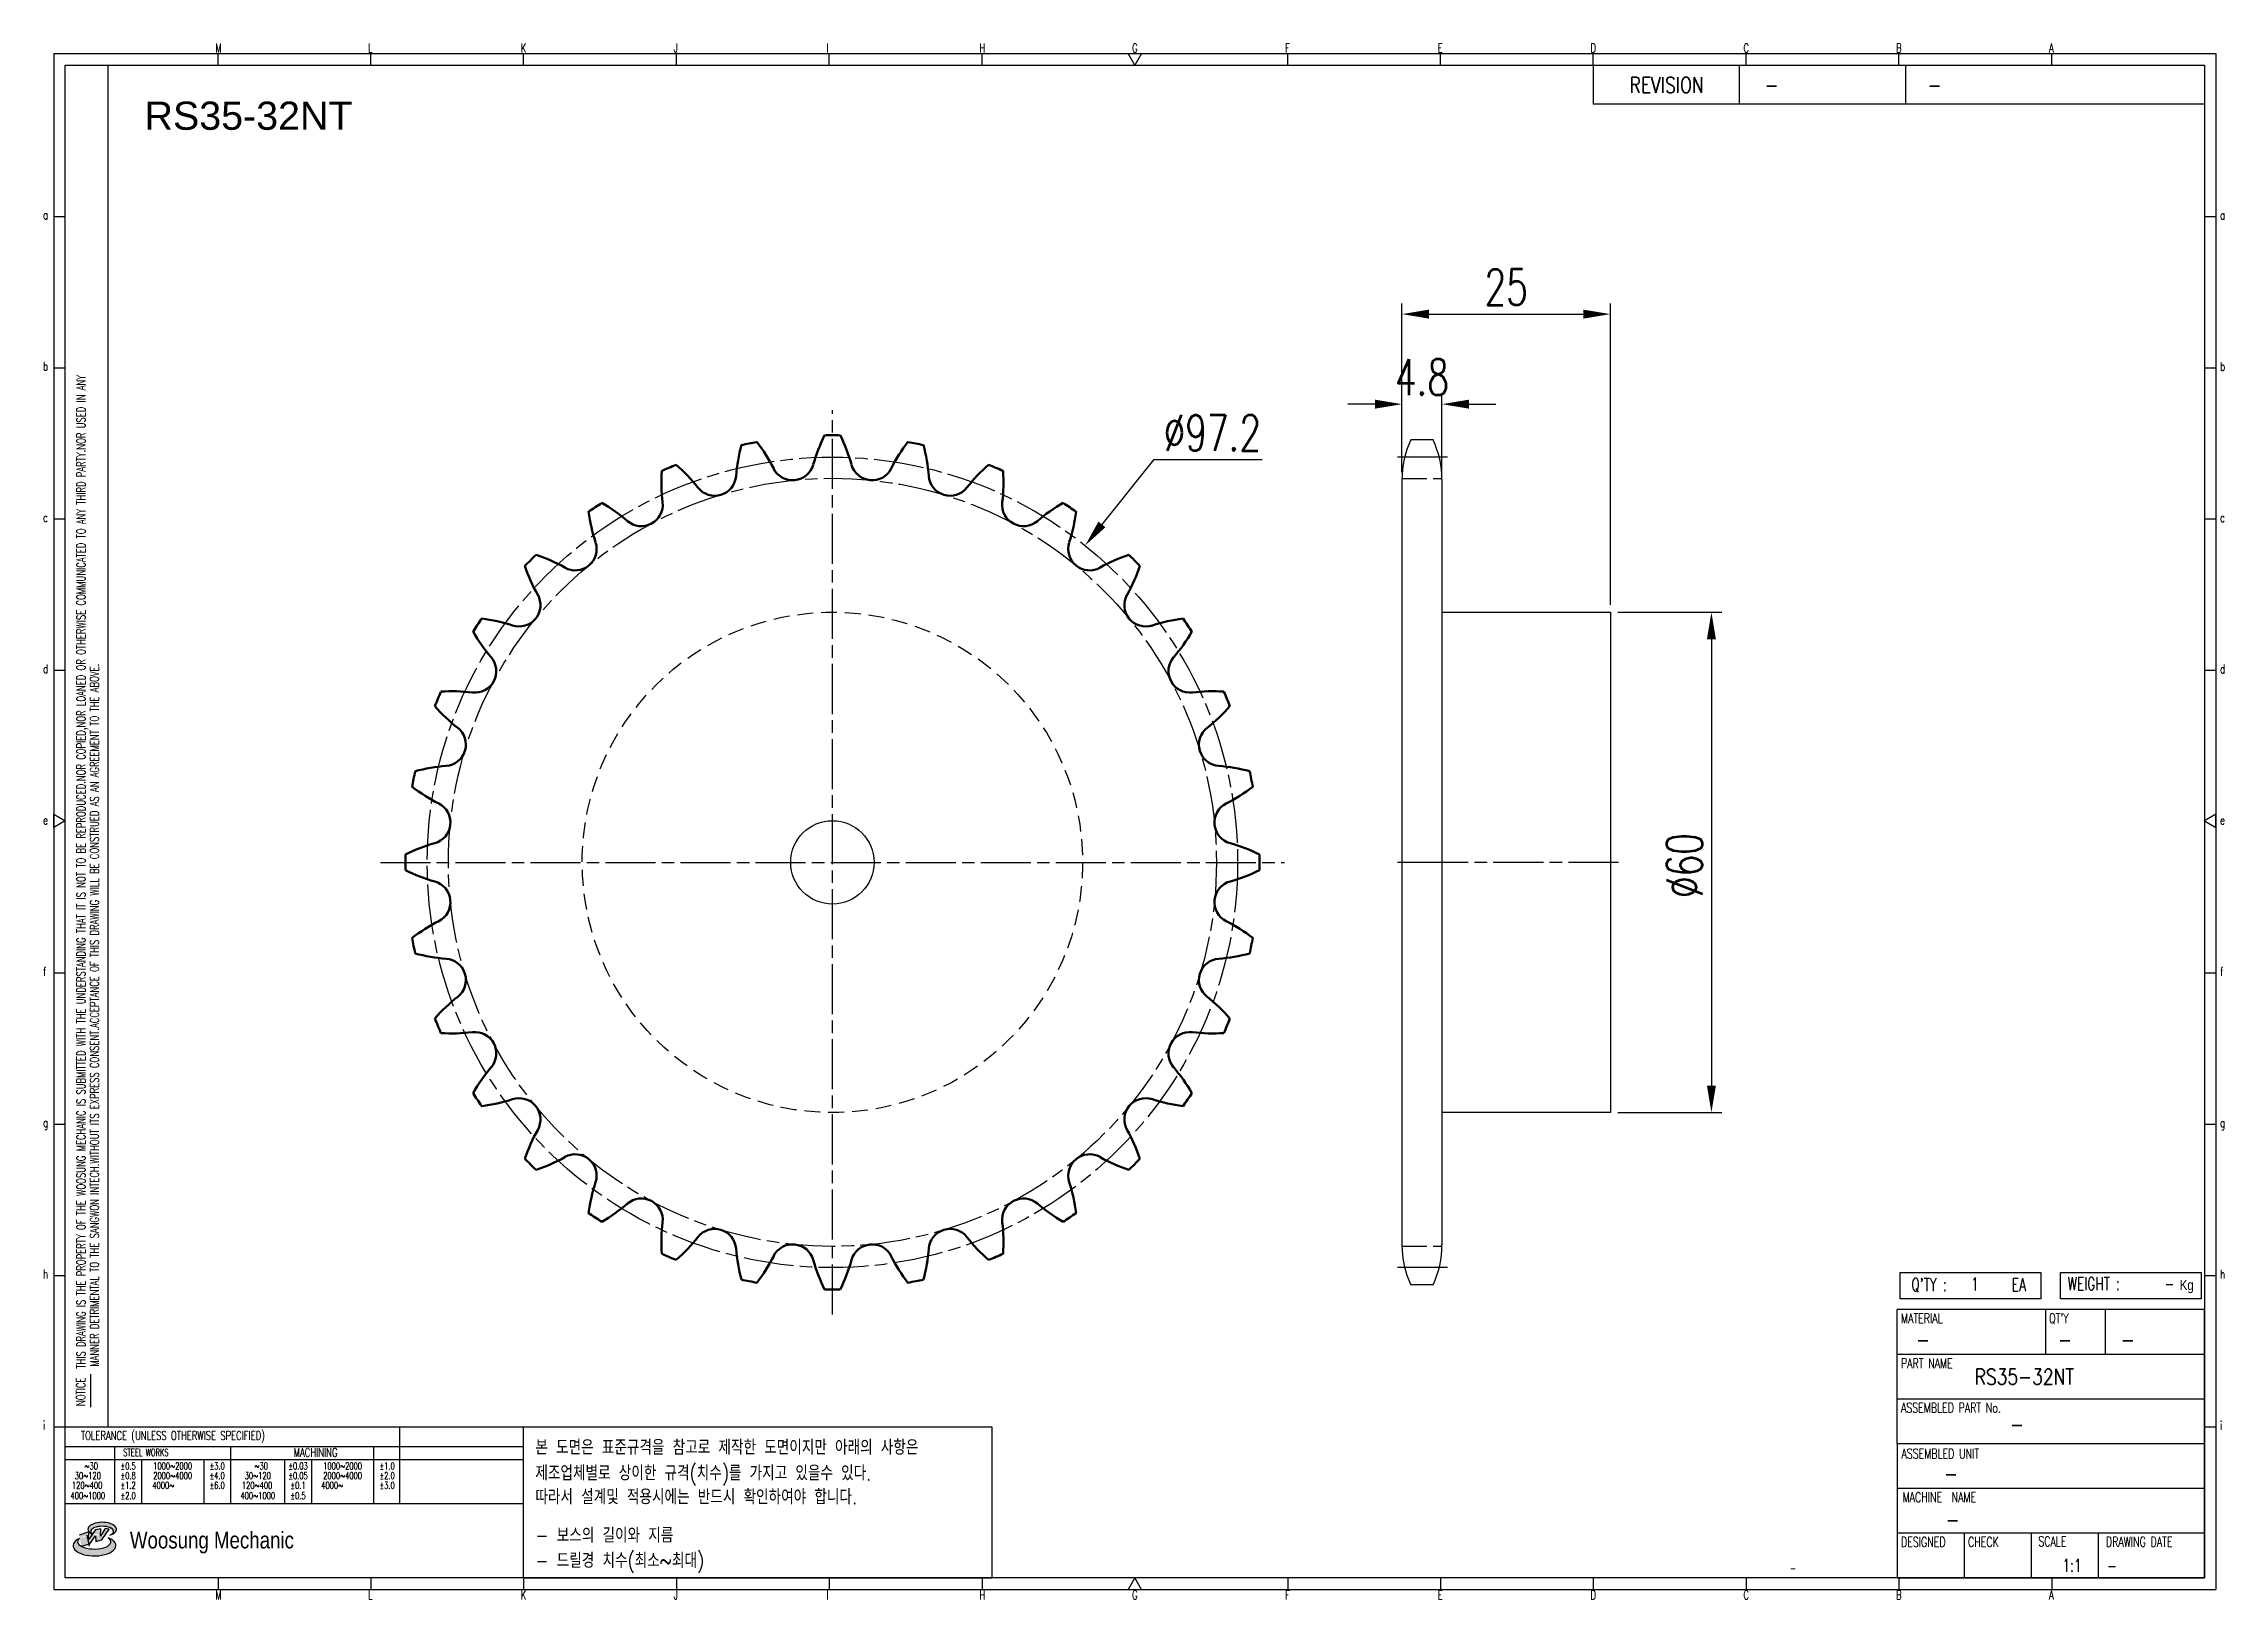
# Model space of a CAD drawing. Header units: millimetres. Extents: x -44811 to -44550, y 1096 to 1283.
import ezdxf
from ezdxf.enums import TextEntityAlignment as Align

# ---------------------------------------------------------------- set-up
doc = ezdxf.new("R2010")
doc.units = ezdxf.units.MM
for name, pattern in [('AM_ISO02W050', [7.5, 6, -1.5]), ('AM_ISO02W050x2', [3.75, 3, -0.75]), ('AM_ISO08W050', [18, 12, -1.5, 3, -1.5]), ('AM_ISO08W050x2', [9, 6, -0.75, 1.5, -0.75]), ('HIDDEN', [9.525, 6.35, -3.175])]:
    doc.linetypes.add(name, pattern=pattern)
for name, color, linetype, lineweight in [('AM_0N', 7, 'Continuous', 50), ('AM_3N', 6, 'AM_ISO02W050', 25), ('AM_7', 4, 'AM_ISO08W050', 25), ('AM_7N', 4, 'AM_ISO08W050', 25)]:
    doc.layers.add(name, color=color, linetype=linetype, lineweight=lineweight)
for name, color, linetype in [('HL', 2, 'HIDDEN'), ('S-DIM', 7, 'Continuous'), ('TITLE', 7, 'Continuous'), ('도면레이아웃', 7, 'Continuous')]:
    doc.layers.add(name, color=color, linetype=linetype)
doc.styles.add('HAN', font='ROMANS.shx', dxfattribs={"width": 0.7, "bigfont": 'whgtxt.shx'})
doc.styles.add('HKD_ST2', font='romans.shx', dxfattribs={"width": 0.7, "height": 4, "bigfont": '@extfont2.shx'})
doc.styles.add('HSG', font='SIMPLEX.shx', dxfattribs={"width": 0.7, "bigfont": 'HSG.shx'})
doc.styles.add('ROMANS', font='romans.shx', dxfattribs={"width": 0.7, "bigfont": 'whgtxt.shx'})
doc.styles.add('SLDTEXTSTYLE4', font='arial.ttf', dxfattribs={"width": 0.8})
doc.styles.get("Standard").update_dxf_attribs({"font": 'arial.ttf'})
doc.dimstyles.new('APP8', dxfattribs={"dimscale": 1.8, "dimtxt": 2.4, "dimasz": 1.8, "dimexe": 0.7, "dimexo": 0.5, "dimgap": 0.6, "dimtad": 1, "dimtoh": 1, "dimdec": 1, "dimrnd": 0.01, "dimzin": 9, "dimdsep": 46, "dimtxsty": 'HSG', "dimcen": 0, "dimclrd": 1, "dimclre": 1, "dimclrt": 256, "dimazin": 2, "dimtp": 1, "dimtm": 1, "dimtfac": 0.5, "dimtdec": 1, "dimtofl": 0, "dimtmove": 0, "dimatfit": 3, "dimfxl": 0, "dimtvp": 1, "dimtolj": 2, "dimlwd": -1, "dimlwe": -1, "dimarcsym": 0})

# ---------------------------------------------------------------- blocks, each defined once
blk = doc.blocks.new('SUYWSHJH')
at = {"layer": '도면레이아웃'}
h = blk.add_hatch(color=10, dxfattribs=at)
h.paths.add_polyline_path([(1.544, 35.177), (1.554, 34.966), (1.779, 35.034), (2.054, 35.422), (1.908, 35.446), (1.728, 35.167), (1.741, 35.439), (1.547, 35.405), (1.292, 35.041), (1.295, 35.33), (0.943, 35.208), (1.03, 34.8), (1.336, 34.885)])
edge = h.paths.add_edge_path()
edge.add_ellipse((1.795, 35.421), major_axis=(-0.53, 0), ratio=0.487785, start_angle=122.36065, end_angle=403.39574)
edge.add_line((1.411, 35.244), (1.419, 35.261))
edge.add_ellipse((1.798, 35.344), major_axis=(-0.423, 0), ratio=0.444396, start_angle=131.58977, end_angle=386.19408, ccw=False)
edge = h.paths.add_edge_path()
edge.add_ellipse((1.512, 34.815), major_axis=(-0.793, 0), ratio=0.480113, start_angle=314.67633, end_angle=590.85213)
edge.add_ellipse((1.501, 34.958), major_axis=(-0.62, 0), ratio=0.43311, start_angle=331.7024, end_angle=574.42495, ccw=False)
for p, q in [((0, 90.118), (80.15, 90.118)), ((0, 90.118), (0, 33.191)), ((6.089, 89.693), (6.089, 90.118)), ((11.753, 89.693), (11.753, 90.118)), ((17.418, 89.693), (17.418, 90.118)), ((23.082, 89.693), (23.082, 90.118)), ((28.746, 89.693), (28.746, 90.118)), ((34.411, 89.693), (34.411, 90.118)), ((45.739, 89.693), (45.739, 90.118)), ((51.404, 89.693), (51.404, 90.118)), ((57.068, 89.693), (57.068, 90.118)), ((62.732, 89.693), (62.732, 90.118)), ((68.397, 89.693), (68.397, 90.118)), ((74.061, 89.693), (74.061, 90.118)), ((80.15, 90.118), (80.15, 33.191)), ((0, 84.085), (0.425, 84.085)), ((79.725, 84.085), (80.15, 84.085)), ((0, 78.478), (0.425, 78.478)), ((79.725, 78.478), (80.15, 78.478)), ((0, 72.87), (0.425, 72.87)), ((79.725, 72.87), (80.15, 72.87)), ((0, 67.262), (0.425, 67.262)), ((79.725, 67.262), (80.15, 67.262)), ((0, 56.047), (0.425, 56.047)), ((79.725, 56.047), (80.15, 56.047)), ((0, 50.439), (0.425, 50.439)), ((79.725, 50.439), (80.15, 50.439)), ((0, 44.832), (0.425, 44.832)), ((79.725, 44.832), (80.15, 44.832)), ((1.377, 39.947), (1.377, 41.174)), ((0, 39.224), (0.425, 39.224)), ((79.725, 39.224), (80.15, 39.224)), ((0, 33.191), (80.15, 33.191)), ((6.089, 33.616), (6.089, 33.191)), ((11.753, 33.616), (11.753, 33.191)), ((17.418, 33.616), (17.418, 33.191)), ((23.082, 33.616), (23.082, 33.191)), ((28.746, 33.616), (28.746, 33.191)), ((34.411, 33.616), (34.411, 33.191)), ((45.739, 33.616), (45.739, 33.191)), ((51.404, 33.616), (51.404, 33.191)), ((57.068, 33.616), (57.068, 33.191)), ((62.732, 33.616), (62.732, 33.191)), ((68.397, 33.616), (68.397, 33.191)), ((74.061, 33.616), (74.061, 33.191))]:
    blk.add_line(p, q)
at = {"color": 2}
for p, q in [((2.017, 39.224), (2.017, 89.693)), ((0.425, 39.224), (17.418, 39.224)), ((12.816, 39.224), (12.816, 36.382)), ((17.418, 33.616), (17.418, 39.224)), ((0.425, 38.487), (17.418, 38.487)), ((0.425, 38.012), (17.418, 38.012)), ((2.257, 38.487), (2.257, 36.382)), ((3.257, 38.012), (3.257, 36.382)), ((5.557, 38.012), (5.557, 36.382)), ((6.557, 38.5), (6.557, 36.382)), ((8.557, 38.012), (8.557, 36.382)), ((9.557, 38.026), (9.557, 36.382)), ((11.857, 38.487), (11.857, 36.382)), ((0.425, 36.382), (17.418, 36.382))]:
    blk.add_line(p, q, dxfattribs=at)
at = {"color": 6, "ltscale": 0.5}
for p, q in [((57.068, 89.693), (57.068, 88.246)), ((62.47, 89.693), (62.47, 88.246)), ((68.635, 89.693), (68.635, 88.246)), ((79.725, 88.246), (57.068, 88.246)), ((68.336, 38.59), (68.336, 43.563)), ((79.725, 43.563), (68.336, 43.563)), ((73.827, 43.563), (73.827, 41.905)), ((76.037, 43.563), (76.037, 41.905)), ((79.725, 38.59), (79.725, 43.563)), ((79.725, 41.905), (68.336, 41.905)), ((79.725, 40.248), (68.336, 40.248)), ((68.336, 38.59), (68.336, 33.616)), ((79.725, 38.59), (68.336, 38.59)), ((79.725, 33.616), (79.725, 38.59)), ((79.725, 36.932), (68.336, 36.932)), ((79.725, 35.274), (68.336, 35.274)), ((70.822, 33.616), (70.822, 35.274)), ((73.309, 33.616), (73.309, 35.274)), ((75.796, 33.616), (75.796, 35.274)), ((68.336, 33.616), (79.725, 33.616))]:
    blk.add_line(p, q, dxfattribs=at)
for points in [[(40.075, 89.693), (39.83, 90.118), (40.32, 90.118)], [(0.425, 89.693), (79.725, 89.693), (79.725, 33.616), (0.425, 33.616)], [(0.425, 61.679), (0, 61.433), (0, 61.924)], [(79.725, 61.679), (80.15, 61.433), (80.15, 61.924)], [(40.075, 33.616), (39.83, 33.191), (40.32, 33.191)]]:
    blk.add_lwpolyline(points, close=True)
at = {"layer": 'TITLE', "color": 20}
for p, q in [((68.449, 43.961), (68.449, 44.936)), ((68.449, 44.936), (73.654, 44.936)), ((73.654, 44.936), (73.654, 43.961)), ((74.39, 43.961), (74.39, 44.936)), ((74.39, 44.936), (79.595, 44.936)), ((79.595, 44.936), (79.595, 43.961)), ((73.654, 43.961), (68.449, 43.961)), ((79.595, 43.961), (74.39, 43.961))]:
    blk.add_line(p, q, dxfattribs=at)
at = {"layer": '도면레이아웃'}
for p, q in [((1.295, 35.33), (0.943, 35.208)), ((1.03, 34.8), (1.336, 34.885)), ((1.224, 35.208), (1.311, 34.8)), ((1.224, 35.208), (1.224, 35.208)), ((1.547, 35.405), (1.292, 35.041)), ((1.292, 35.041), (1.295, 35.33)), ((1.336, 34.885), (1.544, 35.177)), ((1.419, 35.261), (1.411, 35.244)), ((1.544, 35.177), (1.554, 34.966)), ((1.741, 35.439), (1.547, 35.405)), ((1.554, 34.966), (1.779, 35.034)), ((1.908, 35.446), (1.728, 35.167)), ((1.728, 35.167), (1.741, 35.439)), ((1.779, 35.034), (2.054, 35.422)), ((2.054, 35.422), (1.908, 35.446))]:
    blk.add_line(p, q, dxfattribs=at)
for centre, major_axis, ratio, start_param, end_param in [((1.795, 35.421), (-0.53, 0), 0.487785, 2.135596, 7.040584), ((1.512, 34.815), (-0.793, 0), 0.480113, 5.492138, 10.312315), ((1.501, 34.958), (-0.62, 0), 0.43311, 5.789299, 10.025607), ((1.798, 35.344), (-0.423, 0), 0.444396, 2.296675, 6.740358)]:
    blk.add_ellipse(centre, major_axis=major_axis, ratio=ratio, start_param=start_param, end_param=end_param, dxfattribs=at)
at = {"color": 4, "style": 'HKD_ST2', "width": 0.7}
for s, p in [('M', (5.988, 90.164)), ('L', (11.652, 90.164)), ('K', (17.316, 90.164)), ('J', (22.981, 90.164)), ('I', (28.645, 90.164)), ('H', (34.309, 90.164)), ('G', (39.974, 90.164)), ('F', (45.638, 90.164)), ('E', (51.302, 90.164)), ('D', (56.967, 90.164)), ('C', (62.631, 90.164)), ('B', (68.295, 90.164)), ('A', (73.96, 90.164)), ('a', (-0.395, 83.976)), ('a', (80.305, 83.97)), ('b', (-0.395, 78.368)), ('b', (80.305, 78.362)), ('c', (-0.395, 72.76)), ('c', (80.305, 72.754)), ('d', (-0.395, 67.153)), ('d', (80.305, 67.147)), ('e', (-0.395, 61.545)), ('e', (80.305, 61.539)), ('f', (-0.395, 55.937)), ('f', (80.305, 55.931)), ('g', (-0.395, 50.33)), ('g', (80.305, 50.324)), ('h', (-0.395, 44.722)), ('h', (80.305, 44.716)), ('i', (-0.395, 39.114)), ('i', (80.305, 39.108)), ('M', (5.988, 32.824)), ('L', (11.652, 32.824)), ('K', (17.316, 32.824)), ('J', (22.981, 32.824)), ('I', (28.645, 32.824)), ('H', (34.309, 32.824)), ('G', (39.974, 32.824)), ('F', (45.638, 32.824)), ('E', (51.302, 32.824)), ('D', (56.967, 32.824)), ('C', (62.631, 32.824)), ('B', (68.295, 32.824)), ('A', (73.96, 32.824))]:
    blk.add_text(s, height=0.326, dxfattribs=at).set_placement(p)
for s, height, style, width, p in [('REVISION', 0.5806, 'HAN', 0.8, (58.415, 88.664)), ('-', 0.581, 'HAN', 0.8, (63.426, 88.664)), ('-', 0.581, 'HAN', 0.8, (69.468, 88.664)), ("Q'TY : ", 0.4746, 'HKD_ST2', 0.7, (68.857, 44.253)), ('1', 0.475, 'HKD_ST2', 0.7, (71.071, 44.275)), ('EA', 0.4746, 'HKD_ST2', 0.7, (72.578, 44.253)), ('WEIGHT : ', 0.4746, 'HKD_ST2', 0.7, (74.65, 44.286)), ('-', 0.581, 'HAN', 0.8, (69.029, 42.157)), ('-', 0.581, 'HAN', 0.8, (74.289, 42.157)), ('-', 0.581, 'HAN', 0.8, (76.623, 42.157)), ('-', 0.581, 'HAN', 0.8, (72.515, 39.013)), ('-', 0.581, 'HAN', 0.8, (70.067, 37.189)), ('-', 0.581, 'HAN', 0.8, (70.126, 35.48)), ('1:1', 0.4746, 'HKD_ST2', 0.7, (74.458, 33.848)), ('-', 0.475, 'HKD_ST2', 0.7, (76.112, 33.837))]:
    blk.add_text(s, height=height, dxfattribs=dict(style=style, width=width)).set_placement(p)
at = {"color": 1, "style": 'HKD_ST2', "width": 0.7}
for s, p in [(' THIS DRAWING IS THE PROPERTY OF THE WOOSUNG MECHANIC IS SUBMITTED WITH THE UNDERSTANDING THAT IT IS NOT TO BE REPRODUCED.NOR COPIED,NOR LOANED OR OTHERWISE COMMUNICATED TO ANY THIRD PARTY.NOR USED IN ANY', (1.173, 41.217)), ('MANNER DETRIMENTAL TO THE SANGWON INTECH.WITHOUT ITS EXPRESS CONSENT.ACCEPTANCE OF THIS DRAWING WILL BE CONSTRUED AS AN AGREEMENT TO THE ABOVE.', (1.672, 41.447))]:
    blk.add_text(s, height=0.326266, rotation=90, dxfattribs=at).set_placement(p)
at = {"style": 'HKD_ST2', "width": 0.7}
blk.add_text('-', height=0.475, dxfattribs=at).set_placement((78.613, 44.286), align=Align.RIGHT)
at = {"color": 4, "style": 'HKD_ST2', "width": 0.7}
for s, height, p in [('MATERIAL', 0.3651, (68.474, 43.425)), ("QT'Y", 0.3651, (73.965, 43.425)), ('PART NAME', 0.3651, (68.474, 41.756)), ('ASSEMBLED PART No.', 0.36511, (68.474, 40.109)), ('ASSEMBLED UNIT', 0.36511, (68.49, 38.408)), ('MACHINE  NAME', 0.36511, (68.532, 36.794)), ('DESIGNED', 0.3651, (68.474, 35.136)), ('CHECK', 0.3651, (70.961, 35.136)), ('SCALE', 0.3651, (73.566, 35.153)), ('DRAWING DATE', 0.36511, (76.071, 35.141))]:
    blk.add_text(s, height=height, dxfattribs=at).set_placement(p, align=Align.TOP_LEFT)
at = {"style": 'HKD_ST2', "width": 0.7}
blk.add_text('NOTICE', height=0.3263, rotation=90, dxfattribs=at).set_placement((1.163, 39.988))
for s, height, style, width, p in [('TOLERANCE (UNLESS OTHERWISE SPECIFIED)', 0.32627, 'HKD_ST2', 0.7, (4.417, 38.896)), ('-', 0.326, 'ROMANS', 0.65, (64.469, 33.975))]:
    blk.add_text(s, height=height, dxfattribs=dict(style=style, width=width)).set_placement(p, align=Align.MIDDLE_CENTER)
at = {"color": 4, "style": 'HKD_ST2', "width": 0.7}
for s, height, p in [('STEEL WORKS', 0.26101, (3.416, 38.268)), ('MACHINING', 0.3263, (9.707, 38.27)), ('%%P0.5', 0.261, (2.757, 37.762)), ('%%P0.8', 0.261, (2.757, 37.411)), ('%%P3.0', 0.261, (6.057, 37.762)), ('%%P4.0', 0.261, (6.057, 37.411)), ('%%P0.03', 0.261, (9.057, 37.762)), ('%%P0.05', 0.261, (9.057, 37.411)), ('%%P1.0', 0.261, (12.357, 37.762)), ('%%P2.0', 0.261, (12.357, 37.411)), ('%%P1.2', 0.261, (2.757, 37.045)), ('%%P2.0', 0.261, (2.757, 36.67)), ('%%P6.0', 0.261, (6.057, 37.045)), ('%%P0.1', 0.261, (9.057, 37.045)), ('%%P0.5', 0.261, (9.057, 36.67)), ('%%P3.0', 0.261, (12.357, 37.045))]:
    blk.add_text(s, height=height, dxfattribs=at).set_placement(p, align=Align.MIDDLE)
for s, height, p in [('30%%126120', 0.261, (1.263, 37.411)), ('%%12630', 0.261, (1.389, 37.762)), ('2000%%1264000', 0.26101, (4.407, 37.411)), ('1000%%1262000', 0.26101, (4.407, 37.762)), ('30%%126120', 0.261, (7.563, 37.411)), ('%%12630', 0.261, (7.689, 37.762)), ('2000%%1264000', 0.26101, (10.707, 37.411)), ('1000%%1262000', 0.26101, (10.707, 37.762)), ('400%%1261000', 0.26101, (1.263, 36.67)), ('120%%126400', 0.26101, (1.237, 37.045)), ('4000%%126', 0.261, (4.061, 37.045)), ('400%%1261000', 0.26101, (7.563, 36.67)), ('120%%126400', 0.26101, (7.537, 37.045)), ('4000%%126', 0.261, (10.321, 37.045))]:
    blk.add_text(s, height=height, dxfattribs=at).set_placement(p, align=Align.MIDDLE_CENTER)
at = {"color": 1, "style": 'SLDTEXTSTYLE4', "width": 0.8}
blk.add_text('Woosung Mechanic', height=0.61957, dxfattribs=at).set_placement((2.822, 34.711))
at = {"layer": 'TITLE', "width": 0.8}
blk.add_text('Kg', height=0.3789, dxfattribs=at).set_placement((78.807, 44.286))
blk = doc.blocks.new('*D344')
at = {"layer": 'Defpoints', "color": 0, "transparency": 16777216}
for p in [(-44623.36, 1214.74), (-44623.36, 1154.74), (-44611.25, 1154.74)]:
    blk.add_point(p, dxfattribs=at)
at = {"layer": 'S-DIM', "color": 1, "transparency": 16777216}
for p, q in [((-44622.46, 1214.74), (-44609.99, 1214.74)), ((-44611.25, 1211.5), (-44611.25, 1157.98)), ((-44622.46, 1154.74), (-44609.99, 1154.74))]:
    blk.add_line(p, q, dxfattribs=at)
for points in [[(-44611.79, 1211.5), (-44610.71, 1211.5), (-44611.25, 1214.74)], [(-44611.79, 1157.98), (-44610.71, 1157.98), (-44611.25, 1154.74)]]:
    blk.add_solid(points, dxfattribs=at)
at = {"layer": 'S-DIM', "transparency": 16777216, "insert": (-44614.49, 1184.36), "char_height": 4.32, "attachment_point": 5, "rotation": 90, "style": 'HSG'}
blk.add_mtext('\\A2;%%c60', dxfattribs=at)
blk = doc.blocks.new('*D345')
at = {"layer": 'Defpoints', "color": 0, "transparency": 16777216}
for p in [(-44643.56, 1239.68), (-44648.36, 1230.61), (-44643.56, 1230.61)]:
    blk.add_point(p, dxfattribs=at)
at = {"layer": 'S-DIM', "color": 1, "transparency": 16777216}
for p, q in [((-44651.6, 1239.68), (-44654.84, 1239.68)), ((-44648.36, 1231.51), (-44648.36, 1240.94)), ((-44643.56, 1231.51), (-44643.56, 1240.94)), ((-44640.32, 1239.68), (-44637.08, 1239.68))]:
    blk.add_line(p, q, dxfattribs=at)
for points in [[(-44651.6, 1240.22), (-44651.6, 1239.14), (-44648.36, 1239.68)], [(-44640.32, 1240.22), (-44640.32, 1239.14), (-44643.56, 1239.68)]]:
    blk.add_solid(points, dxfattribs=at)
at = {"layer": 'S-DIM', "transparency": 16777216, "insert": (-44645.96, 1242.92), "char_height": 4.32, "attachment_point": 5, "style": 'HSG'}
blk.add_mtext('\\A2;4.8', dxfattribs=at)
blk = doc.blocks.new('*D346')
at = {"layer": 'Defpoints', "color": 0, "transparency": 16777216}
for p in [(-44623.36, 1250.48), (-44648.36, 1230.61), (-44623.36, 1214.74)]:
    blk.add_point(p, dxfattribs=at)
at = {"layer": 'S-DIM', "color": 1, "transparency": 16777216}
for p, q in [((-44648.36, 1231.51), (-44648.36, 1251.74)), ((-44645.12, 1250.48), (-44626.6, 1250.48)), ((-44623.36, 1215.64), (-44623.36, 1251.74))]:
    blk.add_line(p, q, dxfattribs=at)
for points in [[(-44645.12, 1251.02), (-44645.12, 1249.94), (-44648.36, 1250.48)], [(-44626.6, 1251.02), (-44626.6, 1249.94), (-44623.36, 1250.48)]]:
    blk.add_solid(points, dxfattribs=at)
at = {"layer": 'S-DIM', "transparency": 16777216, "insert": (-44635.86, 1253.72), "char_height": 4.32, "attachment_point": 5, "style": 'HSG'}
blk.add_mtext('\\A2;25', dxfattribs=at)
blk = doc.blocks.new('*D347')
at = {"layer": 'Defpoints', "color": 0, "transparency": 16777216}
for p in [(-44686.35, 1222.73), (-44746.95, 1146.76)]:
    blk.add_point(p, dxfattribs=at)
at = {"layer": 'S-DIM', "color": 1, "transparency": 16777216}
for p, q in [((-44678.15, 1233.01), (-44684.33, 1225.26)), ((-44665.12, 1233.01), (-44678.15, 1233.01))]:
    blk.add_line(p, q, dxfattribs=at)
blk.add_solid([(-44684.75, 1225.6), (-44683.91, 1224.92), (-44686.35, 1222.73)], dxfattribs=at)
at = {"layer": 'S-DIM', "transparency": 16777216, "insert": (-44671.09, 1236.25), "char_height": 4.32, "attachment_point": 5, "style": 'HSG'}
blk.add_mtext('\\A2;∅97.2', dxfattribs=at)

msp = doc.modelspace()

# ---------------------------------------------------------------- linework, layer by layer
for p, q in [((-44644.63, 1235.41), (-44647.29, 1235.41)), ((-44648.36, 1230.61), (-44648.36, 1138.88)), ((-44643.56, 1230.61), (-44643.56, 1138.88)), ((-44644.63, 1134.08), (-44647.29, 1134.08))]:
    msp.add_line(p, q)
msp.add_lwpolyline([(-44643.56, 1214.74), (-44623.36, 1214.74), (-44623.36, 1154.74), (-44643.56, 1154.74)])
at = {"color": 4}
msp.add_lwpolyline([(-44753.68, 1117.07), (-44697.52, 1117.07), (-44697.52, 1098.93), (-44753.68, 1098.93)], close=True, dxfattribs=at)
msp.add_circle((-44716.65, 1184.74), 5)
for centre, start, end in [((-44637.06, 1230.61), 154.8633, 180), ((-44654.86, 1230.61), 0, 25.1367), ((-44637.06, 1138.88), 180, 205.1367), ((-44654.86, 1138.88), 334.8633, 0)]:
    msp.add_arc(centre, 11.3, start, end)
at = {"layer": 'AM_0N'}
for centre, radius, start, end in [((-44707.54, 1229.43), 20.73, 165.0277, 175.4688), ((-44716.65, 1184.74), 51.21, 100.1932, 102.3068), ((-44742.16, 1222.54), 20.73, 27.0313, 37.4723), ((-44699, 1226.79), 20.73, 153.7777, 164.2187), ((-44716.65, 1184.74), 51.21, 88.9432, 91.0568), ((-44734.3, 1226.79), 20.73, 15.7813, 26.2223), ((-44691.14, 1222.54), 20.73, 142.5277, 152.9687), ((-44716.65, 1184.74), 51.21, 77.6932, 79.8068), ((-44725.76, 1229.43), 20.73, 4.5312, 14.9723), ((-44716.43, 1230.34), 20.73, 176.2777, 186.7188), ((-44716.65, 1184.74), 51.21, 111.4432, 113.5568), ((-44749.05, 1216.84), 20.73, 38.2812, 48.7223), ((-44721.42, 1233.12), 2.57, 207.0313, 344.2187), ((-44711.89, 1233.12), 2.57, 195.7813, 332.9687), ((-44684.25, 1216.84), 20.73, 131.2777, 141.7188), ((-44716.65, 1184.74), 51.21, 66.4432, 68.5568), ((-44716.87, 1230.34), 20.73, 353.2812, 3.7223), ((-44730.76, 1231.27), 2.57, 218.2812, 355.4688), ((-44702.54, 1231.27), 2.57, 184.5312, 321.7188), ((-44716.65, 1184.74), 51.21, 122.6932, 124.8068), ((-44725.33, 1229.51), 20.73, 187.5277, 197.9688), ((-44754.68, 1209.9), 20.73, 49.5313, 59.9723), ((-44739.57, 1227.62), 2.57, 229.5313, 6.7188), ((-44693.73, 1227.62), 2.57, 173.2812, 310.4687), ((-44678.62, 1209.9), 20.73, 120.0277, 130.4687), ((-44716.65, 1184.74), 51.21, 55.1932, 57.3068), ((-44707.97, 1229.51), 20.73, 342.0312, 352.4723), ((-44716.65, 1184.74), 51.21, 133.9432, 136.0568), ((-44758.86, 1202), 20.73, 60.7813, 71.2223), ((-44747.49, 1222.32), 2.57, 240.7813, 17.9688), ((-44685.81, 1222.32), 2.57, 162.0312, 299.2187), ((-44674.44, 1202), 20.73, 108.7777, 119.2187), ((-44716.65, 1184.74), 51.21, 43.9432, 46.0568), ((-44733.9, 1226.95), 20.73, 198.7777, 209.2188), ((-44699.4, 1226.95), 20.73, 330.7812, 341.2223), ((-44754.23, 1215.59), 2.57, 252.0312, 29.2188), ((-44679.07, 1215.59), 2.57, 150.7812, 287.9688), ((-44716.65, 1184.74), 51.21, 145.1932, 147.3068), ((-44761.41, 1193.43), 20.73, 72.0312, 82.4723), ((-44671.89, 1193.43), 20.73, 97.5277, 107.9688), ((-44716.65, 1184.74), 51.21, 32.6932, 34.8068), ((-44741.8, 1222.78), 20.73, 210.0277, 220.4688), ((-44691.5, 1222.78), 20.73, 319.5312, 329.9723), ((-44759.52, 1207.66), 2.57, 263.2813, 40.4688), ((-44673.78, 1207.66), 2.57, 139.5312, 276.7187), ((-44716.65, 1184.74), 51.21, 156.4432, 158.5568), ((-44748.74, 1217.14), 20.73, 221.2777, 231.7188), ((-44762.25, 1184.53), 20.73, 83.2813, 93.7223), ((-44671.05, 1184.53), 20.73, 86.2777, 96.7187), ((-44684.56, 1217.14), 20.73, 308.2812, 318.7223), ((-44716.65, 1184.74), 51.21, 21.4432, 23.5568), ((-44763.17, 1198.86), 2.57, 274.5312, 51.7188), ((-44670.13, 1198.86), 2.57, 128.2812, 265.4688), ((-44716.65, 1184.74), 51.21, 167.6932, 169.8068), ((-44761.33, 1175.64), 20.73, 94.5312, 104.9723), ((-44671.97, 1175.64), 20.73, 75.0277, 85.4688), ((-44716.65, 1184.74), 51.21, 10.1932, 12.3068), ((-44754.44, 1210.26), 20.73, 232.5277, 242.9688), ((-44678.86, 1210.26), 20.73, 297.0312, 307.4723), ((-44765.03, 1189.51), 2.57, 285.7812, 62.9688), ((-44668.27, 1189.51), 2.57, 117.0312, 254.2188), ((-44716.65, 1184.74), 51.21, 178.9432, 181.0568), ((-44758.7, 1167.1), 20.73, 105.7812, 116.2223), ((-44674.6, 1167.1), 20.73, 63.7777, 74.2188), ((-44716.65, 1184.74), 51.21, 358.9432, 1.0568), ((-44758.7, 1202.39), 20.73, 243.7777, 254.2188), ((-44765.03, 1179.98), 2.57, 297.0312, 74.2188), ((-44668.27, 1179.98), 2.57, 105.7812, 242.9688), ((-44674.6, 1202.39), 20.73, 285.7812, 296.2223), ((-44754.44, 1159.23), 20.73, 117.0312, 127.4723), ((-44678.86, 1159.23), 20.73, 52.5277, 62.9688), ((-44716.65, 1184.74), 51.21, 190.1932, 192.3068), ((-44716.65, 1184.74), 51.21, 347.6932, 349.8068), ((-44761.33, 1193.85), 20.73, 255.0277, 265.4688), ((-44763.17, 1170.63), 2.57, 308.2812, 85.4688), ((-44670.13, 1170.63), 2.57, 94.5312, 231.7188), ((-44671.97, 1193.85), 20.73, 274.5312, 284.9723), ((-44748.74, 1152.35), 20.73, 128.2812, 138.7223), ((-44684.56, 1152.35), 20.73, 41.2777, 51.7188), ((-44716.65, 1184.74), 51.21, 201.4432, 203.5568), ((-44762.25, 1184.96), 20.73, 266.2777, 276.7187), ((-44759.52, 1161.83), 2.57, 319.5312, 96.7187), ((-44673.78, 1161.83), 2.57, 83.2813, 220.4688), ((-44671.05, 1184.96), 20.73, 263.2813, 273.7223), ((-44716.65, 1184.74), 51.21, 336.4432, 338.5568), ((-44741.8, 1146.71), 20.73, 139.5312, 149.9723), ((-44691.5, 1146.71), 20.73, 30.0277, 40.4688), ((-44716.65, 1184.74), 51.21, 212.6932, 214.8068), ((-44761.41, 1176.06), 20.73, 277.5277, 287.9688), ((-44754.23, 1153.9), 2.57, 330.7812, 107.9688), ((-44679.07, 1153.9), 2.57, 72.0312, 209.2188), ((-44671.89, 1176.06), 20.73, 252.0312, 262.4723), ((-44716.65, 1184.74), 51.21, 325.1932, 327.3068), ((-44733.9, 1142.53), 20.73, 150.7812, 161.2223), ((-44699.4, 1142.53), 20.73, 18.7777, 29.2188), ((-44716.65, 1184.74), 51.21, 223.9432, 226.0568), ((-44758.86, 1167.49), 20.73, 288.7777, 299.2187), ((-44747.49, 1147.17), 2.57, 342.0312, 119.2187), ((-44685.81, 1147.17), 2.57, 60.7813, 197.9688), ((-44674.44, 1167.49), 20.73, 240.7813, 251.2223), ((-44716.65, 1184.74), 51.21, 313.9432, 316.0568), ((-44725.33, 1139.98), 20.73, 162.0312, 172.4723), ((-44707.97, 1139.98), 20.73, 7.5277, 17.9688), ((-44754.68, 1159.59), 20.73, 300.0277, 310.4687), ((-44739.57, 1141.87), 2.57, 353.2812, 130.4687), ((-44693.73, 1141.87), 2.57, 49.5313, 186.7188), ((-44678.62, 1159.59), 20.73, 229.5313, 239.9723), ((-44716.65, 1184.74), 51.21, 235.1932, 237.3068), ((-44716.43, 1139.15), 20.73, 173.2812, 183.7223), ((-44730.76, 1138.22), 2.57, 4.5312, 141.7188), ((-44702.54, 1138.22), 2.57, 38.2812, 175.4688), ((-44716.87, 1139.15), 20.73, 356.2777, 6.7188), ((-44716.65, 1184.74), 51.21, 302.6932, 304.8068), ((-44716.65, 1184.74), 51.21, 246.4432, 248.5568), ((-44749.05, 1152.65), 20.73, 311.2777, 321.7188), ((-44707.54, 1140.06), 20.73, 184.5312, 194.9723), ((-44742.16, 1146.95), 20.73, 322.5277, 332.9687), ((-44721.42, 1136.37), 2.57, 15.7813, 152.9687), ((-44711.89, 1136.37), 2.57, 27.0313, 164.2187), ((-44691.14, 1146.95), 20.73, 207.0313, 217.4723), ((-44725.76, 1140.06), 20.73, 345.0277, 355.4688), ((-44684.25, 1152.65), 20.73, 218.2812, 228.7223), ((-44716.65, 1184.74), 51.21, 291.4432, 293.5568), ((-44699, 1142.7), 20.73, 195.7813, 206.2223), ((-44734.3, 1142.7), 20.73, 333.7777, 344.2187), ((-44716.65, 1184.74), 51.21, 257.6932, 259.8068), ((-44716.65, 1184.74), 51.21, 268.9432, 271.0568), ((-44716.65, 1184.74), 51.21, 280.1932, 282.3068)]:
    msp.add_arc(centre, radius, start, end, dxfattribs=at)
at = {"layer": 'AM_3N', "linetype": 'AM_ISO02W050x2'}
for p, q in [((-44648.36, 1230.77), (-44643.56, 1230.77)), ((-44648.36, 1138.72), (-44643.56, 1138.72))]:
    msp.add_line(p, q, dxfattribs=at)
at = {"layer": 'AM_7', "linetype": 'AM_ISO08W050x2'}
for p, q in [((-44642.9, 1233.33), (-44649.02, 1233.33)), ((-44642.9, 1184.74), (-44649.02, 1184.74)), ((-44622.4, 1184.74), (-44649.02, 1184.74)), ((-44642.9, 1136.16), (-44649.02, 1136.16))]:
    msp.add_line(p, q, dxfattribs=at)
for radius in [48.59, 46.05]:
    msp.add_circle((-44716.65, 1184.74), radius, dxfattribs=at)
at = {"layer": 'AM_7N', "linetype": 'AM_ISO08W050x2'}
for p, q in [((-44716.65, 1130.53), (-44716.65, 1238.96)), ((-44770.86, 1184.74), (-44662.44, 1184.74))]:
    msp.add_line(p, q, dxfattribs=at)
at = {"layer": 'HL', "ltscale": 0.3}
msp.add_circle((-44716.65, 1184.74), 30, dxfattribs=at)

# ---------------------------------------------------------------- block references
at = {"xscale": 3.234877041787919, "yscale": 3.234877041787919, "zscale": 3.234877041787919}
msp.add_blockref('SUYWSHJH', (-44810.02, 990.19), dxfattribs=at)

# ---------------------------------------------------------------- texts
at = {"color": 2}
msp.add_text('RS35-32NT', height=3.38, dxfattribs=at).set_placement((-44799.13, 1272.58))
at = {"style": 'HAN', "width": 0.8}
msp.add_text('RS35-32NT', height=1.878, dxfattribs=at).set_placement((-44579.68, 1122.12))
at = {"color": 4, "style": 'HAN', "width": 0.8}
for s, p in [('본 도면은 표준규격을 참고로 제작한 도면이지만 아래의 사항은', (-44752.27, 1113.71)), ('제조업체별로 상이한 규격(치수)를 가지고 있을수 있다.', (-44752.27, 1110.63)), ('따라서 설계및 적용시에는 반드시 확인하여야 합니다.', (-44752.27, 1107.77)), ('- 보스의 길이와 지름', (-44752.27, 1103.17)), ('- 드릴경 치수(최소~최대)', (-44752.27, 1100.14))]:
    msp.add_text(s, height=1.7771, dxfattribs=at).set_placement(p)

# ---------------------------------------------------------------- dimensions: what is measured, and where the dimension line sits
at = {"layer": 'S-DIM'}
dim = msp.add_linear_dim(base=(-44623.36, 1250.48), p1=(-44648.36, 1230.61), p2=(-44623.36, 1214.74), dimstyle='APP8', dxfattribs=at)
dim.commit()
dim.dimension.update_dxf_attribs({"geometry": '*D346', "text_midpoint": (-44635.86, 1253.72)})
dim = msp.add_linear_dim(base=(-44643.56, 1239.68), p1=(-44648.36, 1230.61), p2=(-44643.56, 1230.61), dimstyle='APP8', dxfattribs=at)
dim.commit()
dim.dimension.update_dxf_attribs({"geometry": '*D345', "text_midpoint": (-44645.96, 1239.68), "dimtype": 160})
dim = msp.add_diameter_dim_2p(p1=(-44746.95, 1146.76), p2=(-44686.35, 1222.73), dimstyle='APP8', dxfattribs=at)
dim.commit()
dim.dimension.update_dxf_attribs({"geometry": '*D347', "text_midpoint": (-44671.09, 1233.01), "dimtype": 163})
dim = msp.add_linear_dim(base=(-44611.25, 1154.74), p1=(-44623.36, 1214.74), p2=(-44623.36, 1154.74), angle=90, text='%%c<>', dimstyle='APP8', dxfattribs=at)
dim.commit()
dim.dimension.update_dxf_attribs({"geometry": '*D344', "text_midpoint": (-44611.25, 1184.36), "dimtype": 160})

doc.saveas('drawing.dxf')
